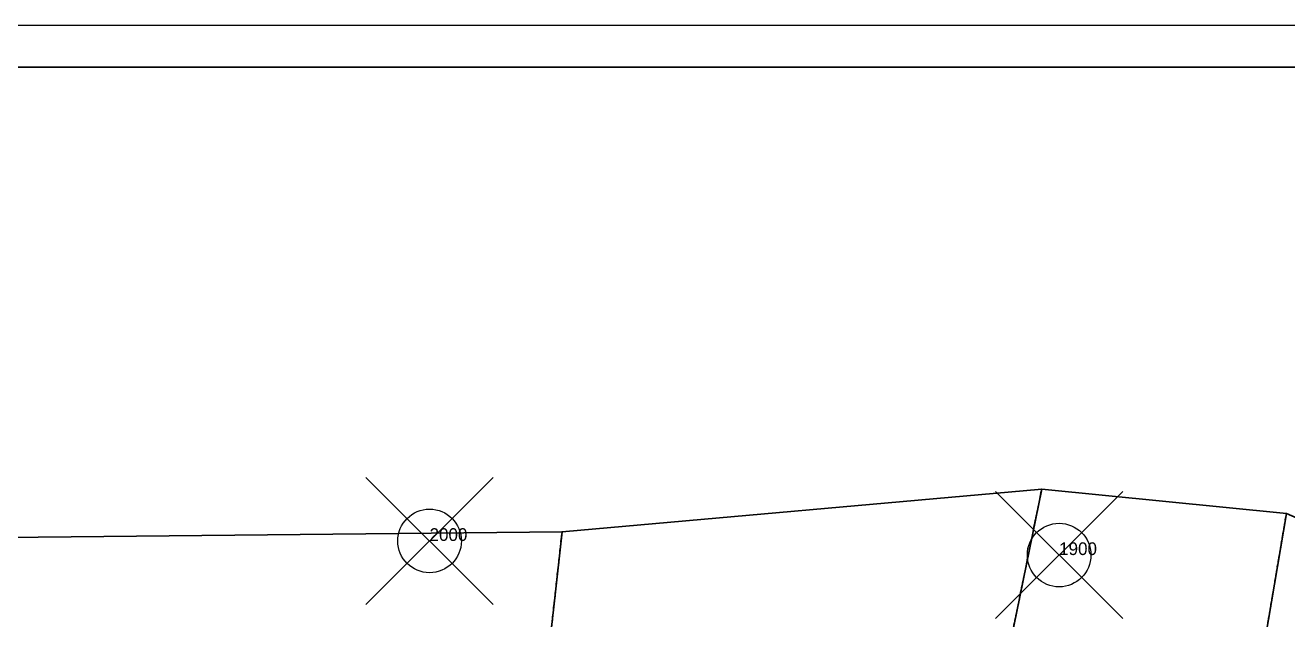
# Model space of a CAD drawing. Header units: millimetres. Extents: x -7 to 1289, y -927 to 689.
# Drawn here: x 124.2 to 322.7, y 595.7 to 689.2 of the extents above; entities that cross this region are included whole.
import ezdxf

# ---------------------------------------------------------------- set-up
doc = ezdxf.new("R2010")
doc.units = ezdxf.units.MM
doc.header["$PDMODE"] = 35
doc.header["$PDSIZE"] = 10
doc.linetypes.add('DASHED', pattern=[0.75, 0.5, -0.25])
for name, color, linetype in [('Image', 7, 'Continuous'), ('Legend', 250, 'Continuous'), ('Text_Gird_No', 1, 'Continuous')]:
    doc.layers.add(name, color=color, linetype=linetype)
doc.layers.add('Poly_Off', color=250, linetype='Continuous', lineweight=30)
doc.layers.add('Poly_Survey_Bndry', color=250, linetype='Continuous', lineweight=30)
doc.styles.get("Standard").update_dxf_attribs({"font": 'Sakal Marathi_N_Ship.TTF'})
picture_1 = doc.add_image_def('image1.jpg', size_in_pixel=(14352, 10750))

msp = doc.modelspace()

# ---------------------------------------------------------------- linework, layer by layer
at = {"layer": 'Legend'}
msp.add_lwpolyline([(-6.62, 689.25), (1050.92, 689.25), (1050.92, -6.62), (-6.62, -6.62)], close=True, dxfattribs=at)
at = {"layer": 'Legend', "lineweight": 30}
msp.add_lwpolyline([(932.74, 0), (0, 0), (0, 682.63), (932.74, 682.63), (1044.3, 682.63), (1044.3, 640.33), (1044.3, 605.88), (1044.3, 588.85), (1044.3, 581.63), (1044.3, 569.82), (1044.3, 133.91), (1044.3, 74.45), (1044.3, 34.5), (1044.3, 0)], close=True, dxfattribs=at)
at = {"layer": 'Poly_Off'}
for points in [[(208.6, 609.56), (284.05, 616.27)], [(284.05, 616.27), (322.53, 612.43)], [(322.53, 612.43), (359.36, 596.26)], [(74.64, 608.17), (208.6, 609.56)]]:
    msp.add_lwpolyline(points, dxfattribs=at)
at = {"layer": 'Poly_Survey_Bndry'}
for points in [[(205.8, 584.14), (204.81, 577.24), (201.83, 557.84), (202.18, 551.87), (201.87, 549.85), (199.41, 543.27), (189.21, 513.83), (186.78, 506.85), (193.14, 502.01), (201.42, 495.84), (209.21, 490.04), (229.38, 475.26), (233.83, 471.86), (234.65, 471.23), (235.19, 472.14), (248.6, 494.22), (259.01, 511.38), (267.42, 525.08), (268.66, 530.63), (271.1, 545.76), (273.44, 559.12), (278.18, 587.52), (284.05, 616.27), (208.6, 609.56)], [(278.18, 587.52), (273.44, 559.12), (271.1, 545.76), (268.66, 530.63), (267.42, 525.08), (267.79, 525.68), (269.21, 525.99), (287, 525.52), (294.26, 525.25), (301.29, 523.52), (308.01, 521.86), (312.43, 548.68), (315.41, 568.69), (317.36, 581.85), (322.53, 612.43), (284.05, 616.27)], [(317.36, 581.85), (322.53, 612.43), (359.36, 596.26), (357.26, 582.87), (352.37, 550.38), (347.27, 517.46), (346.73, 512.72), (335.1, 515.16), (308.01, 521.86), (312.43, 548.68), (315.41, 568.69)]]:
    msp.add_lwpolyline(points, close=True, dxfattribs=at)
at = {"layer": 'Poly_Survey_Bndry', "linetype": 'DASHED'}
for points in [[(278.18, 587.52), (284.05, 616.27)], [(317.36, 581.85), (322.53, 612.43)], [(205.8, 584.14), (208.6, 609.56)]]:
    msp.add_lwpolyline(points, dxfattribs=at)
at = {"layer": 'Poly_Survey_Bndry'}
msp.add_lwpolyline([(74.64, 608.17), (208.6, 609.56), (205.8, 584.14), (204.81, 577.24), (201.83, 557.84), (202.18, 551.87), (201.87, 549.85), (199.41, 543.27), (189.21, 513.83), (186.78, 506.85), (186.41, 507.14), (182.03, 510.31), (177.83, 512.97), (172.76, 515.96), (161.9, 522.44), (157.65, 524.92), (149.92, 529.43), (144.25, 532.87), (132.37, 540.13), (130.93, 541.33), (124.25, 547.53), (115.93, 555.45)], dxfattribs=at)
at = {"layer": 'Text_Gird_No'}
for p in [(187.76, 608.12), (286.79, 605.9)]:
    msp.add_point(p, dxfattribs=at)

# ---------------------------------------------------------------- texts
for s, p in [('2000', (187.76, 608.12)), ('1900', (286.79, 605.9))]:
    msp.add_text(s, height=2, dxfattribs=at).set_placement(p)

# ---------------------------------------------------------------- pictures from other files: only their frames are drawn
at = {"layer": 'Image'}
image = msp.add_image(picture_1, insert=(0, 0), size_in_units=(911.35, 682.63), dxfattribs=at)
image.dxf.flags = 7

doc.saveas('drawing.dxf')
